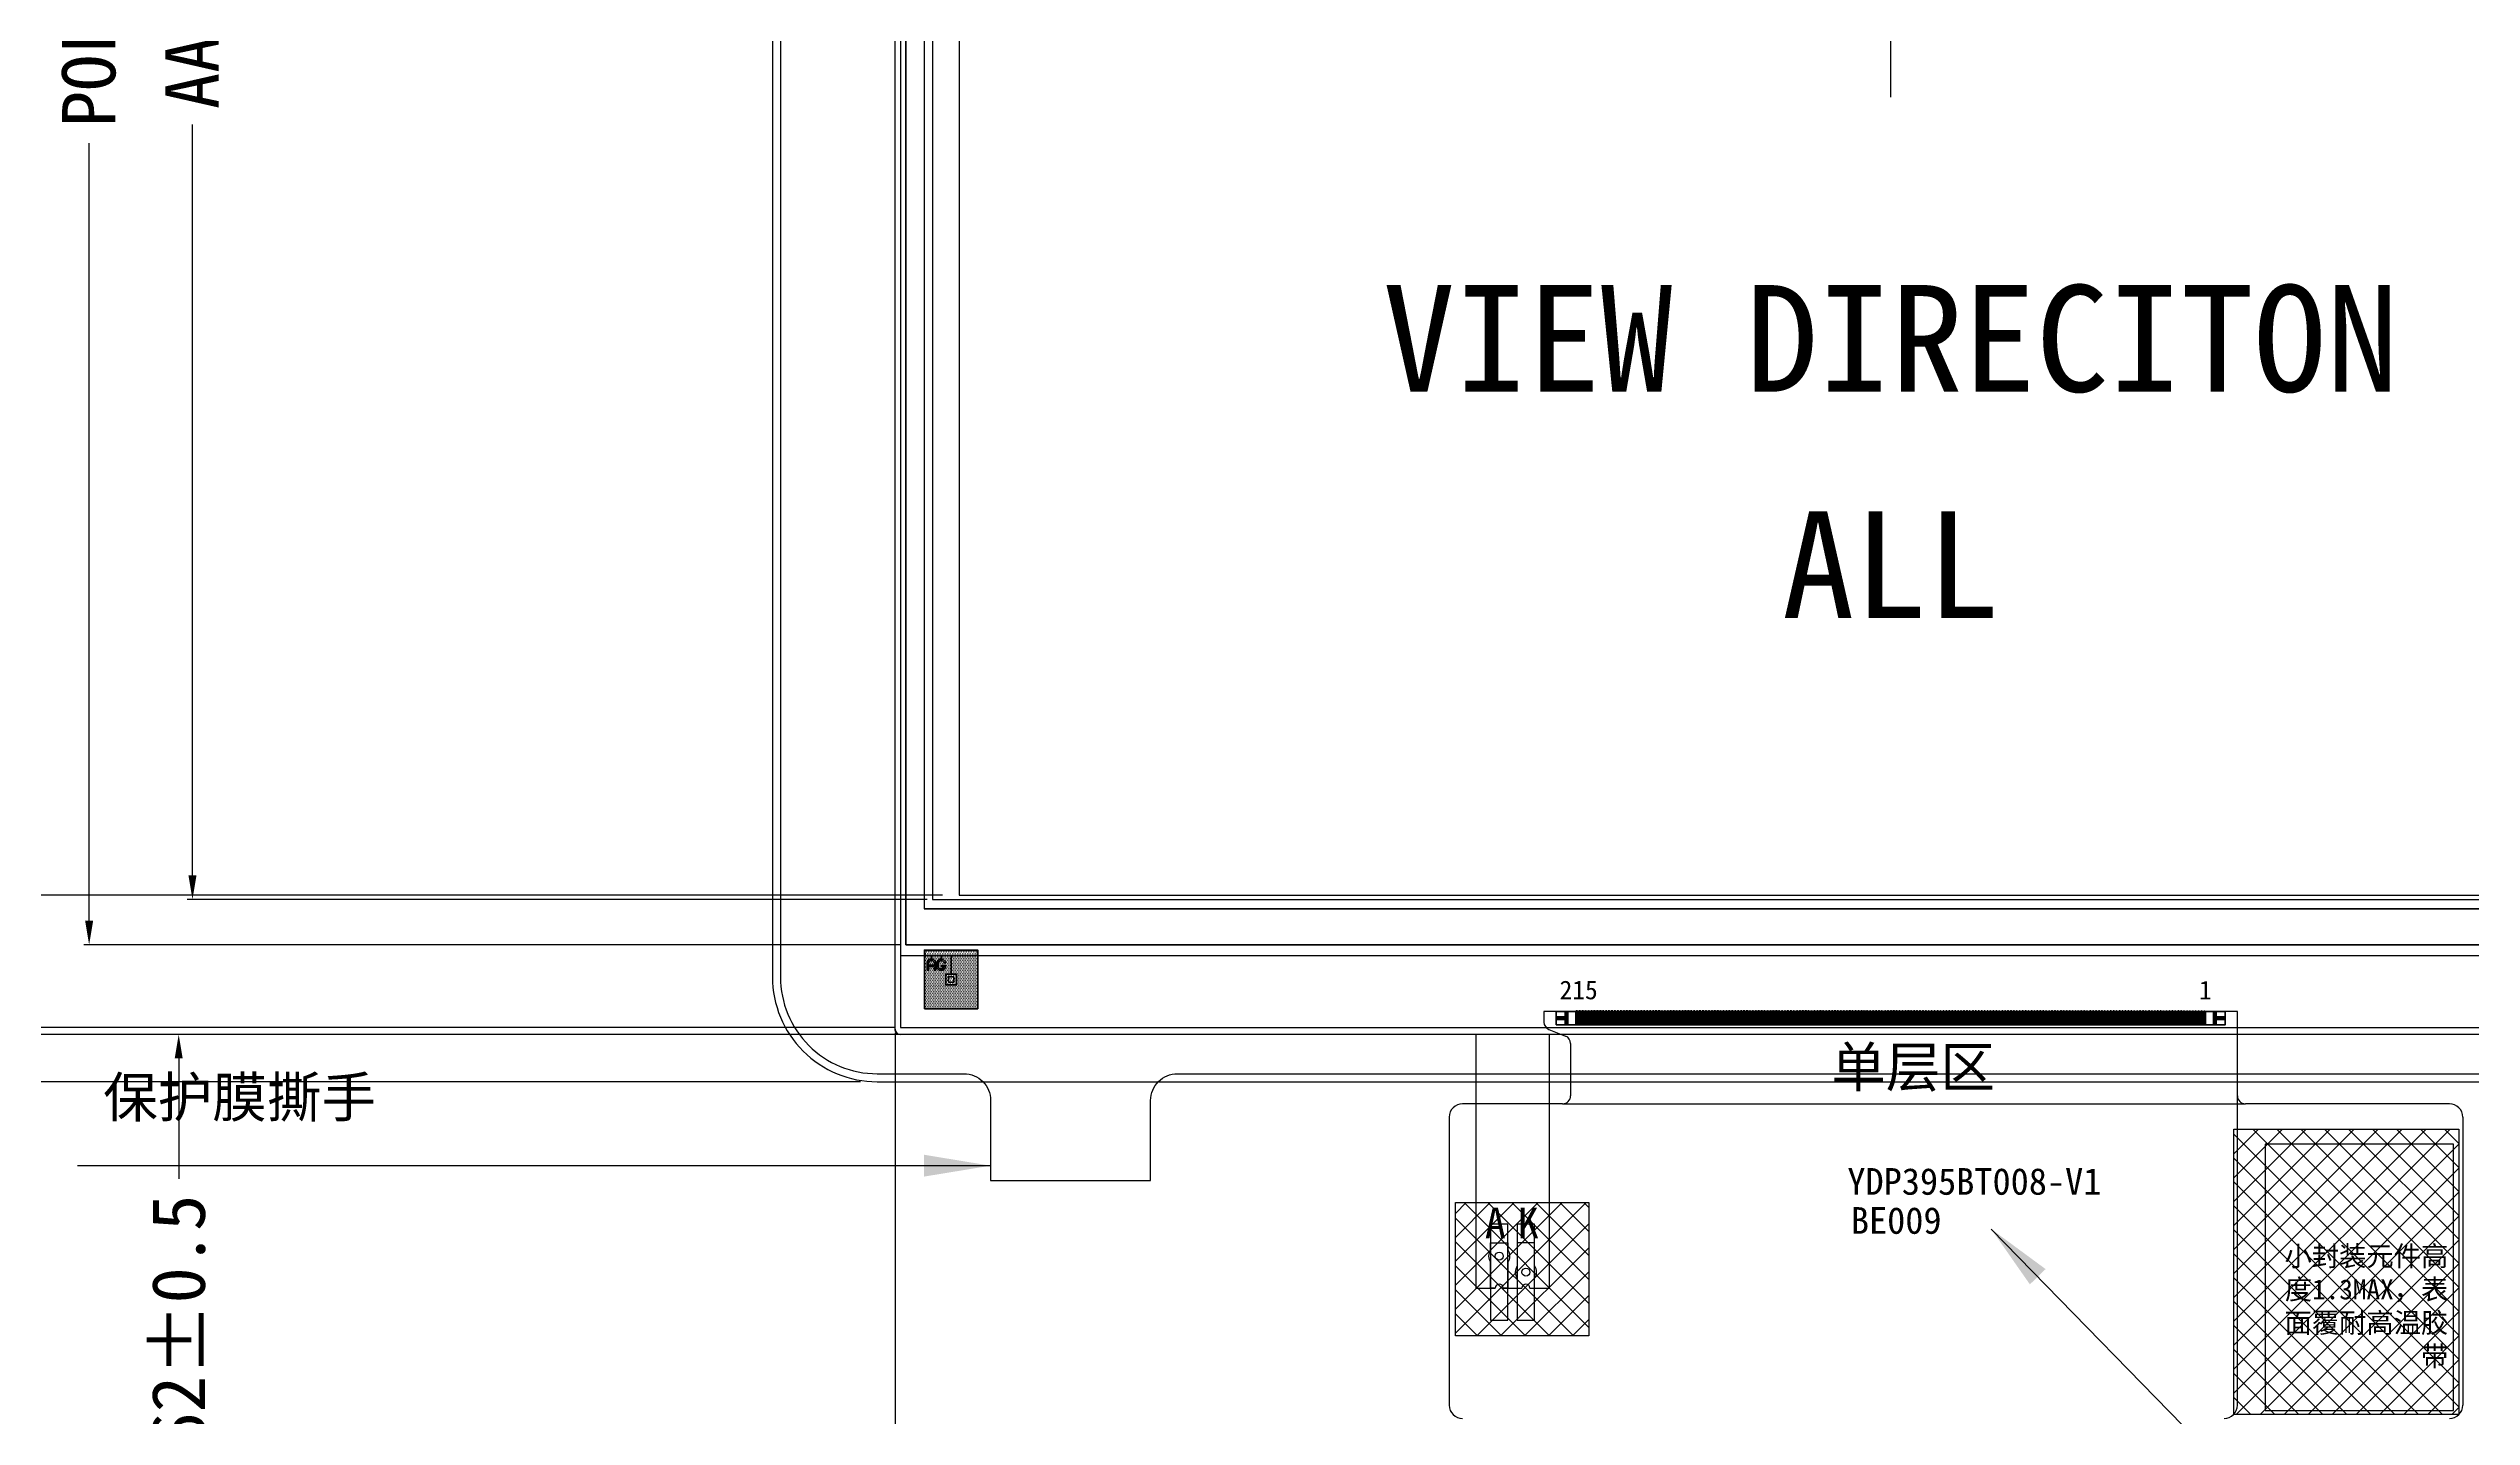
# Model space of a CAD drawing. Header units: millimetres. Extents: x 901 to 2027, y 451 to 1010.
# Drawn here: x 1510.3 to 1601.1, y 622.4 to 673.8 of the extents above; entities that cross this region are included whole.
import ezdxf
from ezdxf.enums import TextEntityAlignment as Align

# ---------------------------------------------------------------- set-up
doc = ezdxf.new("R2010")
doc.units = ezdxf.units.MM
doc.layers.get('Defpoints').update_dxf_attribs({"lineweight": 18})
for name, color, linetype in [('2ITO.drawing', 14, 'Continuous'), ('Baseline.drawing', 10, 'Continuous'), ('CF_line.drawing', 12, 'Continuous'), ('dim', 3, 'Continuous'), ('FPC', 5, 'Continuous'), ('GATE.drawing', 13, 'Continuous'), ('LENS', 3, 'Continuous'), ('TFT_line.drawing', 11, 'Continuous'), ('TP', 3, 'Continuous'), ('保护膜', 5, 'Continuous'), ('图框及文字', 7, 'Continuous')]:
    doc.layers.add(name, color=color, linetype=linetype)
doc.layers.add('LABEL.drawing', color=7, linetype='Continuous', lineweight=100)
doc.styles.add('Arial', font='arial.ttf', dxfattribs={"height": 3})
doc.styles.add('St', font='', dxfattribs={"height": 2})
doc.styles.get("Standard").update_dxf_attribs({"font": 'txt', "bigfont": 'gbcbig.shx'})
doc.styles.add('宋', font='', dxfattribs={"height": 2})
doc.styles.add('宋体', font='')
doc.styles.add('样式 2', font='times.ttf')
doc.styles.add('黑体', font='simhei.ttf')
doc.styles.get('St').set_extended_font_data('SimSun')
doc.styles.get('宋').set_extended_font_data('SimSun')
doc.styles.get('宋体').set_extended_font_data('宋体')
doc.dimstyles.new('HJ', dxfattribs={"dimtxt": 3.5, "dimasz": 2.5, "dimexe": 1.25, "dimexo": 0.625, "dimtad": 1, "dimtxsty": '黑体', "dimcen": 2.5, "dimclrd": 4, "dimclre": 4, "dimclrt": 4, "dimadec": 0, "dimazin": 0, "dimtfac": 1, "dimtmove": 0, "dimatfit": 3, "dimfxl": 1, "dimarcsym": 0})
doc.dimstyles.new('ISO-25', dxfattribs={"dimtxt": 2.5, "dimasz": 2.5, "dimexe": 1.25, "dimexo": 0.625, "dimtad": 1, "dimtxsty": 'Standard', "dimcen": 2.5, "dimadec": 0, "dimazin": 0, "dimtfac": 1, "dimtmove": 0, "dimatfit": 3, "dimfxl": 1, "dimarcsym": 0})
doc.dimstyles.new('ISO-25$0', dxfattribs={"dimtxt": 3.5, "dimasz": 0.9, "dimexe": 0.2, "dimexo": 0.2, "dimgap": 0.4, "dimtad": 0, "dimzin": 0, "dimdsep": 46, "dimtxsty": '样式 2', "dimcen": 2.5, "dimclrd": 3, "dimclre": 3, "dimclrt": 7, "dimadec": 0, "dimazin": 0, "dimtp": 1.2, "dimtm": 1.2, "dimtfac": 1, "dimtmove": 0, "dimatfit": 3, "dimfxl": 1, "dimtolj": 1, "dimarcsym": 0})
pattern_1 = [(45, (3.5029, 3.5972), (-0.4490128, 0.4490128), []), (135, (3.5029, 3.5972), (-0.4490128, -0.4490128), [])]

# ---------------------------------------------------------------- blocks, each defined once
blk = doc.blocks.new('fpc_mark')
h = blk.add_hatch(color=3)
h.dxf.hatch_style = 1
h.paths.add_polyline_path([(-0.1, 0.3), (-0.44, 0.3), (-0.44, 0.2), (-0.1, 0.2), (-0.1, 0), (0, 0), (0, 0.5), (-0.1, 0.5)])
at = {"layer": 'GATE.drawing', "color": 3, "linetype": 'Continuous', "lineweight": 100}
blk.add_lwpolyline([(-0.1, 0.3), (-0.44, 0.3), (-0.44, 0.2), (-0.1, 0.2), (-0.1, 0), (0, 0), (0, 0.5), (-0.1, 0.5)], close=True, dxfattribs=at)
blk = doc.blocks.new('fpc_pin_dummy')
h = blk.add_hatch()
h.set_pattern_fill('DOTS', color=4, scale=0.1)
h.set_pattern_definition([(0, (0, 0), (0.003125, 0.00625), [0, -0.00625])])
h.paths.add_polyline_path([(-0.00025, -0.00025), (0.06025, -0.00025), (0.06025, 0.50025), (-0.00025, 0.50025)])
at = {"layer": '2ITO.drawing', "color": 4, "linetype": 'Continuous', "lineweight": 100}
blk.add_lwpolyline([(-0.00025, -0.00025), (0.06025, -0.00025), (0.06025, 0.50025), (-0.00025, 0.50025)], close=True, dxfattribs=at)
at = {"layer": 'TFT_line.drawing', "color": 3, "linetype": 'Continuous', "lineweight": 100}
blk.add_lwpolyline([(0, 0), (0.06, 0), (0.06, 0.5), (0, 0.5)], close=True, dxfattribs=at)
blk.add_lwpolyline([(0, 0), (0.06, 0), (0.06, 0.5), (0, 0.5)], close=True, dxfattribs=at)
blk = doc.blocks.new('fpc_name')
at = {"layer": 'LABEL.drawing', "color": 7, "linetype": 'Continuous', "lineweight": 100}
for s, p in [('215', (0.03073, 0.2963)), ('214', (0.14073, 0.2963)), ('213', (0.25073, 0.2963)), ('212', (0.36073, 0.2963)), ('211', (0.47073, 0.2963)), ('210', (0.58073, 0.2963)), ('209', (0.69073, 0.2963)), ('208', (0.80073, 0.2963)), ('207', (0.91073, 0.2963)), ('206', (1.02073, 0.2963)), ('205', (1.13073, 0.2963)), ('204', (1.24073, 0.2963)), ('203', (1.35073, 0.2963)), ('202', (1.46073, 0.2963)), ('201', (1.57073, 0.2963)), ('200', (1.68073, 0.2963)), ('199', (1.79073, 0.2963)), ('198', (1.90073, 0.2963)), ('197', (2.01073, 0.2963)), ('196', (2.12073, 0.2963)), ('195', (2.23073, 0.2963)), ('194', (2.34073, 0.2963)), ('193', (2.45073, 0.2963)), ('192', (2.56073, 0.2963)), ('191', (2.67073, 0.2963)), ('190', (2.78073, 0.2963)), ('189', (2.89073, 0.2963)), ('188', (3.00073, 0.2963)), ('187', (3.11073, 0.2963)), ('186', (3.22073, 0.2963)), ('185', (3.33073, 0.2963)), ('184', (3.44073, 0.2963)), ('183', (3.55073, 0.2963)), ('182', (3.66073, 0.2963)), ('181', (3.77073, 0.2963)), ('180', (3.88073, 0.2963)), ('179', (3.99073, 0.2963)), ('178', (4.10073, 0.2963)), ('177', (4.21073, 0.2963)), ('176', (4.32073, 0.2963)), ('175', (4.43073, 0.2963)), ('174', (4.54073, 0.2963)), ('173', (4.65073, 0.2963)), ('172', (4.76073, 0.2963)), ('171', (4.87073, 0.2963)), ('170', (4.98073, 0.2963)), ('169', (5.09073, 0.2963)), ('168', (5.20073, 0.2963)), ('167', (5.31073, 0.2963)), ('166', (5.42073, 0.2963)), ('165', (5.53073, 0.2963)), ('164', (5.64073, 0.2963)), ('163', (5.75073, 0.2963)), ('162', (5.86073, 0.2963)), ('161', (5.97073, 0.2963)), ('160', (6.08073, 0.2963)), ('159', (6.19073, 0.2963)), ('158', (6.30073, 0.2963)), ('157', (6.41073, 0.2963)), ('156', (6.52073, 0.2963)), ('155', (6.63073, 0.2963)), ('154', (6.74073, 0.2963)), ('153', (6.85073, 0.2963)), ('152', (6.96073, 0.2963)), ('151', (7.07073, 0.2963)), ('150', (7.18073, 0.2963)), ('149', (7.29073, 0.2963)), ('148', (7.40073, 0.2963)), ('147', (7.51073, 0.2963)), ('146', (7.62073, 0.2963)), ('145', (7.73073, 0.2963)), ('144', (7.84073, 0.2963)), ('143', (7.95073, 0.2963)), ('142', (8.06073, 0.2963)), ('141', (8.17073, 0.2963)), ('140', (8.28073, 0.2963)), ('139', (8.39073, 0.2963)), ('138', (8.50073, 0.2963)), ('137', (8.61073, 0.2963)), ('136', (8.72073, 0.2963)), ('135', (8.83073, 0.2963)), ('134', (8.94073, 0.2963)), ('133', (9.05073, 0.2963)), ('132', (9.16073, 0.2963)), ('131', (9.27073, 0.2963)), ('130', (9.38073, 0.2963)), ('129', (9.49073, 0.2963)), ('128', (9.60073, 0.2963)), ('127', (9.71073, 0.2963)), ('126', (9.82073, 0.2963)), ('125', (9.93073, 0.2963)), ('124', (10.04073, 0.2963)), ('123', (10.15073, 0.2963)), ('122', (10.26073, 0.2963)), ('121', (10.37073, 0.2963)), ('120', (10.48073, 0.2963)), ('119', (10.59073, 0.2963)), ('118', (10.70073, 0.2963)), ('117', (10.81073, 0.2963)), ('116', (10.92073, 0.2963)), ('115', (11.03073, 0.2963)), ('114', (11.14073, 0.2963)), ('113', (11.25073, 0.2963)), ('112', (11.36073, 0.2963)), ('111', (11.47073, 0.2963)), ('110', (11.58073, 0.2963)), ('109', (11.69073, 0.2963)), ('108', (11.80073, 0.2963)), ('107', (11.91073, 0.2963)), ('106', (12.02073, 0.2963)), ('105', (12.13073, 0.2963)), ('104', (12.24073, 0.2963)), ('103', (12.35073, 0.2963)), ('102', (12.46073, 0.2963)), ('101', (12.57073, 0.2963)), ('100', (12.68073, 0.2963)), ('99', (12.79073, 0.2963)), ('98', (12.90073, 0.2963)), ('97', (13.01073, 0.2963)), ('96', (13.12073, 0.2963)), ('95', (13.23073, 0.2963)), ('94', (13.34073, 0.2963)), ('93', (13.45073, 0.2963)), ('92', (13.56073, 0.2963)), ('91', (13.67073, 0.2963)), ('90', (13.78073, 0.2963)), ('89', (13.89073, 0.2963)), ('88', (14.00073, 0.2963)), ('87', (14.11073, 0.2963)), ('86', (14.22073, 0.2963)), ('85', (14.33073, 0.2963)), ('84', (14.44073, 0.2963)), ('83', (14.55073, 0.2963)), ('82', (14.66073, 0.2963)), ('81', (14.77073, 0.2963)), ('80', (14.88073, 0.2963)), ('79', (14.99073, 0.2963)), ('78', (15.10073, 0.2963)), ('77', (15.21073, 0.2963)), ('76', (15.32073, 0.2963)), ('75', (15.43073, 0.2963)), ('74', (15.54073, 0.2963)), ('73', (15.65073, 0.2963)), ('72', (15.76073, 0.2963)), ('71', (15.87073, 0.2963)), ('70', (15.98073, 0.2963)), ('69', (16.09073, 0.2963)), ('68', (16.20073, 0.2963)), ('67', (16.31073, 0.2963)), ('66', (16.42073, 0.2963)), ('65', (16.53073, 0.2963)), ('64', (16.64073, 0.2963)), ('63', (16.75073, 0.2963)), ('62', (16.86073, 0.2963)), ('61', (16.97073, 0.2963)), ('60', (17.08073, 0.2963)), ('59', (17.19073, 0.2963)), ('58', (17.30073, 0.2963)), ('57', (17.41073, 0.2963)), ('56', (17.52073, 0.2963)), ('55', (17.63073, 0.2963)), ('54', (17.74073, 0.2963)), ('53', (17.85073, 0.2963)), ('52', (17.96073, 0.2963)), ('51', (18.07073, 0.2963)), ('50', (18.18073, 0.2963)), ('49', (18.29073, 0.2963)), ('48', (18.40073, 0.2963)), ('47', (18.51073, 0.2963)), ('46', (18.62073, 0.2963)), ('45', (18.73073, 0.2963)), ('44', (18.84073, 0.2963)), ('43', (18.95073, 0.2963)), ('42', (19.06073, 0.2963)), ('41', (19.17073, 0.2963)), ('40', (19.28073, 0.2963)), ('39', (19.39073, 0.2963)), ('38', (19.50073, 0.2963)), ('37', (19.61073, 0.2963)), ('36', (19.72073, 0.2963)), ('35', (19.83073, 0.2963)), ('34', (19.94073, 0.2963)), ('33', (20.05073, 0.2963)), ('32', (20.16073, 0.2963)), ('31', (20.27073, 0.2963)), ('30', (20.38073, 0.2963)), ('29', (20.49073, 0.2963)), ('28', (20.60073, 0.2963)), ('27', (20.71073, 0.2963)), ('26', (20.82073, 0.2963)), ('25', (20.93073, 0.2963)), ('24', (21.04073, 0.2963)), ('23', (21.15073, 0.2963)), ('22', (21.26073, 0.2963)), ('21', (21.37073, 0.2963)), ('20', (21.48073, 0.2963)), ('19', (21.59073, 0.2963)), ('18', (21.70073, 0.2963)), ('17', (21.81073, 0.2963)), ('16', (21.92073, 0.2963)), ('15', (22.03073, 0.2963)), ('14', (22.14073, 0.2963)), ('13', (22.25073, 0.2963)), ('12', (22.36073, 0.2963)), ('11', (22.47073, 0.2963)), ('10', (22.58073, 0.2963)), ('9', (22.69073, 0.2963)), ('8', (22.80073, 0.2963)), ('7', (22.91073, 0.2963)), ('6', (23.02073, 0.2963)), ('5', (23.13073, 0.2963)), ('4', (23.24073, 0.2963)), ('3', (23.35073, 0.2963)), ('2', (23.46073, 0.2963)), ('1', (23.57073, 0.2963))]:
    blk.add_text(s, height=0.025, dxfattribs=at).set_placement(p, align=Align.MIDDLE_CENTER)
for s, p in [('DUMMY', (0.03143, 0.17918)), ('GNDA', (0.14143, 0.19846)), ('GNDA', (0.25143, 0.19846)), ('GNDA', (0.36143, 0.19846)), ('FOG_TEST2', (0.47143, 0.13703)), ('FOG_TEST1', (0.58143, 0.13703)), ('NULL', (0.69143, 0.20132)), ('GND_E', (0.80143, 0.18632)), ('GND_E', (0.91143, 0.18632)), ('GND_E', (1.02143, 0.18632)), ('VGLI', (1.13143, 0.21132)), ('TVL_R', (1.24143, 0.19418)), ('TVH_R', (1.35143, 0.1906)), ('VGH', (1.46143, 0.21346)), ('VGHO1', (1.57143, 0.18346)), ('VSSA_REF', (1.68143, 0.14989)), ('AGNDS', (1.79143, 0.18418)), ('VSSA_R', (1.90143, 0.17632)), ('AVDDT_R', (2.01143, 0.16346)), ('IOVCC_AR', (2.12143, 0.15346)), ('DGND', (2.23143, 0.19632)), ('VDD', (2.34143, 0.21418)), ('VDD', (2.45143, 0.21418)), ('AVDDS', (2.56143, 0.18703)), ('AVEES', (2.67143, 0.18989)), ('AVEEP', (2.78143, 0.18918)), ('AVEEP', (2.89143, 0.18918)), ('AGNDP', (3.00143, 0.18346)), ('AGNDP', (3.11143, 0.18346)), ('VGL', (3.22143, 0.21703)), ('COGTEST[4]', (3.33143, 0.12632)), ('COGTEST[3]', (3.44143, 0.12632)), ('AVDDP', (3.55143, 0.18632)), ('AVDDP', (3.66143, 0.18632)), ('VCOM_PASS_R', (3.77143, 0.10203)), ('IOVCCS', (3.88143, 0.17846)), ('GVDDN', (3.99143, 0.18346)), ('GVDDP', (4.10143, 0.18418)), ('VPP', (4.21143, 0.21418)), ('AVDDS', (4.32143, 0.18703)), ('AVEES', (4.43143, 0.18989)), ('AGNDS', (4.54143, 0.18418)), ('AVDDR', (4.65143, 0.18632)), ('AVEER', (4.76143, 0.18918)), ('VCOM', (4.87143, 0.19632)), ('VCOM', (4.98143, 0.19632)), ('IOVCCR', (5.09143, 0.17775)), ('AGNDR', (5.20143, 0.18346)), ('VDD', (5.31143, 0.21418)), ('VDD', (5.42143, 0.21418)), ('IOVCC', (5.53143, 0.19275)), ('IOVCC', (5.64143, 0.19275)), ('DGND', (5.75143, 0.19632)), ('DPHYVCC', (5.86143, 0.1556)), ('DPHYGND', (5.97143, 0.15275)), ('DATA3N', (6.08143, 0.17489)), ('DATA3N', (6.19143, 0.17489)), ('DATA3P', (6.30143, 0.1756)), ('DATA3P', (6.41143, 0.1756)), ('DPHYGND', (6.52143, 0.15275)), ('DATA0N', (6.63143, 0.17489)), ('DATA0N', (6.74143, 0.17489)), ('DATA0P', (6.85143, 0.1756)), ('DATA0P', (6.96143, 0.1756)), ('DPHYGND', (7.07143, 0.15275)), ('CLKN', (7.18143, 0.19918)), ('CLKN', (7.29143, 0.19918)), ('CLKP', (7.40143, 0.19989)), ('CLKP', (7.51143, 0.19989)), ('DPHYGND', (7.62143, 0.15275)), ('DATA1N', (7.73143, 0.17489)), ('DATA1N', (7.84143, 0.17489)), ('DATA1P', (7.95143, 0.1756)), ('DATA1P', (8.06143, 0.1756)), ('DPHYGND', (8.17143, 0.15275)), ('DATA2N', (8.28143, 0.17489)), ('DATA2N', (8.39143, 0.17489)), ('DATA2P', (8.50143, 0.1756)), ('DATA2P', (8.61143, 0.1756)), ('DPHYGND', (8.72143, 0.15275)), ('VDDM', (8.83143, 0.19703)), ('DPHYVCC', (8.94143, 0.1556)), ('DGND', (9.05143, 0.19632)), ('AGNDS', (9.16143, 0.18418)), ('VSYNCX', (9.27143, 0.17203)), ('HSYNCX', (9.38143, 0.16918)), ('PCLK', (9.49143, 0.19989)), ('ENABLE', (9.60143, 0.17418)), ('D[23]', (9.71143, 0.19346)), ('D[22]', (9.82143, 0.19346)), ('D[21]', (9.93143, 0.19346)), ('D[20]', (10.04143, 0.19346)), ('D[19]', (10.15143, 0.19346)), ('D[18]', (10.26143, 0.19346)), ('D[17]', (10.37143, 0.19346)), ('D[16]', (10.48143, 0.19346)), ('D[15]', (10.59143, 0.19346)), ('D[14]', (10.70143, 0.19346)), ('D[13]', (10.81143, 0.19346)), ('D[12]', (10.92143, 0.19346)), ('D[11]', (11.03143, 0.19346)), ('D[10]', (11.14143, 0.19346)), ('D[9]', (11.25143, 0.20775)), ('D[8]', (11.36143, 0.20775)), ('D[7]', (11.47143, 0.20775)), ('D[6]', (11.58143, 0.20775)), ('D[5]', (11.69143, 0.20775)), ('D[4]', (11.80143, 0.20775)), ('D[3]', (11.91143, 0.20775)), ('D[2]', (12.02143, 0.20775)), ('D[1]', (12.13143, 0.20775)), ('D[0]', (12.24143, 0.20775)), ('SCL', (12.35143, 0.2156)), ('DCX', (12.46143, 0.21275)), ('CSX', (12.57143, 0.21346)), ('SDA', (12.68143, 0.21489)), ('SDO', (12.79143, 0.21203)), ('IOVCC', (12.90143, 0.19275)), ('DGND', (13.01143, 0.19632)), ('AGNDG', (13.12143, 0.18346)), ('VCOM', (13.23143, 0.19632)), ('VCOM', (13.34143, 0.19632)), ('AVEES', (13.45143, 0.18989)), ('AVDDS', (13.56143, 0.18703)), ('SWIRE', (13.67143, 0.19132)), ('RESX', (13.78143, 0.19989)), ('LANSEL[1]', (13.89143, 0.14203)), ('LANSEL[0]', (14.00143, 0.14203)), ('FRM', (14.11143, 0.21203)), ('DSWAP[1]', (14.22143, 0.14846)), ('DSWAP[0]', (14.33143, 0.14846)), ('IM[2]', (14.44143, 0.19989)), ('IM[1]', (14.55143, 0.19989)), ('IM[0]', (14.66143, 0.19989)), ('PNSWAP', (14.77143, 0.16703)), ('LEDPWM', (14.88143, 0.16703)), ('TE', (14.99143, 0.23203)), ('TP_TEST_EN', (15.10143, 0.12775)), ('TP_FLASH_SCK', (15.21143, 0.0956)), ('TP_FLASH_MOSI', (15.32143, 0.08703)), ('TP_FLASH_MISO', (15.43129, 0.08703)), ('TP_FLASH_CS', (15.54143, 0.1106)), ('TP_SPI_SCLK', (15.65143, 0.11632)), ('TP_SPI_MOSI', (15.76143, 0.11989)), ('TP_SPI_MISO', (15.87143, 0.11989)), ('TP_SPI_CS', (15.98143, 0.14346)), ('TP_I2C1_SCL', (16.09143, 0.11703)), ('TP_I2C1_SDA', (16.20143, 0.11632)), ('TP_INT', (16.31143, 0.18632)), ('DGND', (16.42143, 0.19632)), ('IOVCC', (16.53143, 0.19275)), ('IOVCC', (16.64143, 0.19275)), ('RST_OR_ENB', (16.75143, 0.11846)), ('TP_OPT_1', (16.86143, 0.15132)), ('FLASH_HOLD', (16.97143, 0.11918)), ('FLASH_WP', (17.08143, 0.1456)), ('TP_UART_TX', (17.19143, 0.12703)), ('VCSW2', (17.30143, 0.18346)), ('VCSW1', (17.41143, 0.18346)), ('PWR_MODE', (17.52143, 0.13703)), ('TP_RESX', (17.63143, 0.16203)), ('IM_SPI', (17.74143, 0.18775)), ('VCI', (17.85143, 0.22346)), ('AGNDS', (17.96143, 0.18418)), ('IOVCCS', (18.07143, 0.17846)), ('IOVCC_OSC', (18.18143, 0.13632)), ('VSSD_OSC', (18.29143, 0.14418)), ('VCOM', (18.40143, 0.19632)), ('VCOM', (18.51143, 0.19632)), ('VSSA_VL', (18.62143, 0.16632)), ('VSSA_M', (18.73143, 0.17418)), ('AVDDT_M', (18.84143, 0.16132)), ('AVDDT_M', (18.95143, 0.16132)), ('TVL_M', (19.06143, 0.19203)), ('TVH_M', (19.17143, 0.18846)), ('AGNDR', (19.28143, 0.18346)), ('IOVCC_AM', (19.39143, 0.15132)), ('IOVCC_AM', (19.50143, 0.15132)), ('VGH', (19.61143, 0.21346)), ('VGH', (19.72143, 0.21346)), ('AVEEP', (19.83143, 0.18918)), ('AVEEP', (19.94143, 0.18918)), ('VCOM_PASS_L', (20.05143, 0.10489)), ('AVDDP', (20.16143, 0.18632)), ('AVDDP', (20.27143, 0.18632)), ('AGNDP', (20.38143, 0.18346)), ('VCOM_OPT', (20.49143, 0.14275)), ('VAG', (20.60143, 0.21632)), ('COGTEST[2]', (20.71143, 0.12632)), ('COGTEST[1]', (20.82143, 0.12632)), ('VDD', (20.93143, 0.21418)), ('DGND', (21.04143, 0.19632)), ('AVDDS', (21.15143, 0.18703)), ('AVEES', (21.26143, 0.18989)), ('AVDDT_L', (21.37143, 0.16632)), ('IOVCC_AL', (21.48143, 0.15632)), ('AGNDS', (21.59143, 0.18418)), ('VSSA_L', (21.70143, 0.17918)), ('VSSA_REF', (21.81143, 0.14989)), ('VGH', (21.92143, 0.21346)), ('VGHO1', (22.03143, 0.18346)), ('TVH_L', (22.14143, 0.19346)), ('TVL_L', (22.25143, 0.19703)), ('VGL', (22.36143, 0.21703)), ('VGL_SW', (22.47143, 0.17418)), ('GND_E', (22.58143, 0.18632)), ('GND_E', (22.69143, 0.18632)), ('GND_E', (22.80143, 0.18632)), ('NULL', (22.91143, 0.20132)), ('FOG_TEST2', (23.02143, 0.13703)), ('FOG_TEST1', (23.13143, 0.13703)), ('GNDA', (23.24143, 0.19846)), ('GNDA', (23.35143, 0.19846)), ('GNDA', (23.46143, 0.19846)), ('DUMMY', (23.57143, 0.17918))]:
    blk.add_text(s, height=0.03, rotation=90, dxfattribs=at).set_placement(p, align=Align.MIDDLE_CENTER)
blk = doc.blocks.new('fpc_pin')
at = {"layer": 'GATE.drawing', "color": 3, "linetype": 'Continuous', "lineweight": 100}
blk.add_lwpolyline([(0, 0), (0.06, 0), (0.06, 0.5), (0, 0.5)], close=True, dxfattribs=at)
blk = doc.blocks.new('zw$FF91')
h = blk.add_hatch(color=2)
h.dxf.hatch_style = 1
h.paths.add_polyline_path([(-36.228, -39.188), (-34.228, -39.188), (-34.228, -36.988), (-35.228, -36.988), (-35.228, -36.998), (-34.238, -36.998), (-34.238, -37.188), (-35.228, -37.188), (-35.228, -37.888), (-35.028, -37.888), (-35.028, -38.288), (-35.428, -38.288), (-35.428, -37.888), (-35.228, -37.888), (-35.228, -37.188), (-35.60264, -37.188), (-35.60264, -37.33245), (-35.5395, -37.33245), (-35.44355, -37.42841), (-35.44355, -37.47134), (-35.49355, -37.47134), (-35.49355, -37.44911), (-35.56022, -37.38245), (-35.64911, -37.38245), (-35.71578, -37.44911), (-35.71578, -37.62689), (-35.64911, -37.69355), (-35.56022, -37.69355), (-35.49355, -37.62689), (-35.49355, -37.61022), (-35.58244, -37.61022), (-35.58244, -37.56022), (-35.44355, -37.56022), (-35.44355, -37.64758), (-35.53951, -37.74355), (-35.66982, -37.74355), (-35.76578, -37.64759), (-35.76578, -37.43245), (-35.66578, -37.33245), (-35.60264, -37.33245), (-35.60264, -37.188), (-35.96689, -37.188), (-35.96689, -37.33245), (-35.90173, -37.33245), (-35.80578, -37.4284), (-35.80578, -37.738), (-35.85578, -37.738), (-35.85578, -37.60466), (-36.078, -37.60466), (-36.078, -37.738), (-36.128, -37.738), (-36.128, -37.42841), (-36.03204, -37.33245), (-35.96689, -37.33245), (-35.96689, -37.188), (-36.218, -37.188), (-36.218, -36.998), (-35.228, -36.998), (-35.228, -36.988), (-36.228, -36.988)])
h.paths.add_polyline_path([(-35.92244, -37.38245), (-36.01133, -37.38245), (-36.078, -37.44911), (-36.078, -37.55466), (-35.85578, -37.55466), (-35.85578, -37.44911)])
h = blk.add_hatch()
h.set_pattern_fill('DOTS', color=2)
h.set_pattern_definition([(0, (-36.228, -39.188), (0.03125, 0.0625), [0, -0.0625])])
h.paths.add_polyline_path([(-36.228, -39.188), (-36.228, -36.988), (-34.228, -36.988), (-34.228, -39.188)])
at = {"layer": '2ITO.drawing', "color": 2, "linetype": 'Continuous', "lineweight": 100}
blk.add_lwpolyline([(-36.228, -39.188), (-34.228, -39.188), (-34.228, -36.988), (-36.228, -36.988)], close=True, dxfattribs=at)
at = {"layer": 'Baseline.drawing', "color": 4}
blk.add_line((0, -5), (0, 5), dxfattribs=at)
for points in [[(-37.128, -37.188), (37.128, -37.188), (37.128, 36.288), (-37.128, 36.288)], [(-37.128, -39.888), (37.128, -39.888), (37.128, 36.288), (-37.128, 36.288)], [(-35.928, -35.088), (35.928, -35.088), (35.928, 35.088), (-35.928, 35.088)]]:
    blk.add_lwpolyline(points, close=True, dxfattribs=at)
at = {"layer": 'CF_line.drawing', "color": 6}
blk.add_lwpolyline([(-36.928, -36.788), (36.928, -36.788), (36.928, 36.088), (-36.928, 36.088)], close=True, dxfattribs=at)
at = {"layer": 'GATE.drawing', "color": 2, "linetype": 'Continuous', "lineweight": 100}
blk.add_lwpolyline([(-36.228, -39.188), (-34.228, -39.188), (-34.228, -36.988), (-35.228, -36.988), (-35.228, -36.998), (-34.238, -36.998), (-34.238, -37.188), (-35.228, -37.188), (-35.228, -37.888), (-35.028, -37.888), (-35.028, -38.288), (-35.428, -38.288), (-35.428, -37.888), (-35.228, -37.888), (-35.228, -37.188), (-35.60264, -37.188), (-35.60264, -37.33245), (-35.5395, -37.33245), (-35.44355, -37.42841), (-35.44355, -37.47134), (-35.49355, -37.47134), (-35.49355, -37.44911), (-35.56022, -37.38245), (-35.64911, -37.38245), (-35.71578, -37.44911), (-35.71578, -37.62689), (-35.64911, -37.69355), (-35.56022, -37.69355), (-35.49355, -37.62689), (-35.49355, -37.61022), (-35.58244, -37.61022), (-35.58244, -37.56022), (-35.44355, -37.56022), (-35.44355, -37.64758), (-35.53951, -37.74355), (-35.66982, -37.74355), (-35.76578, -37.64759), (-35.76578, -37.43245), (-35.66578, -37.33245), (-35.60264, -37.33245), (-35.60264, -37.188), (-35.96689, -37.188), (-35.96689, -37.33245), (-35.90173, -37.33245), (-35.80578, -37.4284), (-35.80578, -37.738), (-35.85578, -37.738), (-35.85578, -37.60466), (-36.078, -37.60466), (-36.078, -37.738), (-36.128, -37.738), (-36.128, -37.42841), (-36.03204, -37.33245), (-35.96689, -37.33245), (-35.96689, -37.188), (-36.218, -37.188), (-36.218, -36.998), (-35.228, -36.998), (-35.228, -36.988), (-36.228, -36.988)], close=True, dxfattribs=at)
at = {"layer": 'GATE.drawing', "color": 3, "linetype": 'Continuous', "lineweight": 100}
for points in [[(-35.92244, -37.38245), (-36.01133, -37.38245), (-36.078, -37.44911), (-36.078, -37.55466), (-35.85578, -37.55466), (-35.85578, -37.44911)], [(-35.328, -38.188), (-35.128, -38.188), (-35.128, -37.988), (-35.328, -37.988)]]:
    blk.add_lwpolyline(points, close=True, dxfattribs=at)
at = {"layer": 'TFT_line.drawing', "color": 3, "linetype": 'Continuous', "lineweight": 100}
blk.add_lwpolyline([(-12.54, -39.788), (12.54, -39.788), (12.54, -39.288), (-12.54, -39.288)], close=True, dxfattribs=at)
at = {"color": 1, "linetype": 'Continuous', "lineweight": 100}
for name, p in [('fpc_mark', (-12.1, -39.78885)), ('fpc_name', (-11.80093, -39.56068)), ('fpc_pin_dummy', (-11.14, -39.788)), ('fpc_pin_dummy', (11.08, -39.788))]:
    blk.add_blockref(name, p, dxfattribs=at)
at = {"color": 1, "linetype": 'Continuous', "lineweight": 100, "row_count": 1, "row_spacing": 0.4, "column_spacing": 0.11}
for p, column_count in [((-11.8, -39.788), 6), ((-11.03, -39.788), 201), ((11.19, -39.788), 6)]:
    blk.add_blockref('fpc_pin', p, dxfattribs=dict(at, column_count=column_count))
at = {"color": 1, "linetype": 'Continuous', "lineweight": 100, "xscale": -1}
blk.add_blockref('fpc_mark', (12.1, -39.78885), dxfattribs=at)
at = {"layer": 'Baseline.drawing', "color": 4, "attachment_point": 5, "style": '宋体'}
for s, insert, char_height, width in [('{\\fSimSun|b0|i0|c134|p2;VIEW DIRECITON}', (0, -14.07642), 4, 46.8083265), ('{\\fSimSun|b0|i0|c134|p2;ALL}', (0, -22.53181), 4, 5), ('{\\fSimSun|b0|i0|c134|p2;215}', (-11.69953, -38.48791), 0.7, 5), ('{\\fSimSun|b0|i0|c134|p2;1}', (11.79499, -38.48791), 0.7, 5)]:
    blk.add_mtext(s, dxfattribs=dict(at, insert=insert, char_height=char_height, width=width))
blk = doc.blocks.new('*D11')
at = {"layer": 'Defpoints', "color": 0}
for p in [(1543.4, 712.009), (1515.658, 641.833), (1543.4, 641.833)]:
    blk.add_point(p, dxfattribs=at)
at = {"layer": 'dim', "color": 3, "lineweight": -2}
for p, q in [((1543.2, 712.009), (1515.458, 712.009)), ((1515.658, 711.109), (1515.658, 682.947)), ((1515.658, 642.733), (1515.658, 670.896)), ((1543.2, 641.833), (1515.458, 641.833))]:
    blk.add_line(p, q, dxfattribs=at)
at = {"layer": 'dim', "color": 3}
for points in [[(1515.508, 711.109), (1515.808, 711.109), (1515.658, 712.009)], [(1515.508, 642.733), (1515.808, 642.733), (1515.658, 641.833)]]:
    blk.add_solid(points, dxfattribs=at)
at = {"layer": 'dim', "color": 7, "insert": (1515.658, 676.921), "char_height": 2, "attachment_point": 5, "rotation": 90, "style": '宋'}
blk.add_mtext('\\A1;AA 70.18', dxfattribs=at)
blk = doc.blocks.new('*D12')
at = {"layer": 'Defpoints', "color": 0}
for p in [(1511.784, 713.009), (1542.4, 713.009), (1542.4, 640.133)]:
    blk.add_point(p, dxfattribs=at)
at = {"layer": 'dim', "color": 3, "lineweight": -2}
for p, q in [((1542.2, 713.009), (1511.584, 713.009)), ((1511.784, 712.109), (1511.784, 683.64)), ((1511.784, 641.033), (1511.784, 670.203)), ((1542.2, 640.133), (1511.584, 640.133))]:
    blk.add_line(p, q, dxfattribs=at)
at = {"layer": 'dim', "color": 3}
for points in [[(1511.634, 712.109), (1511.934, 712.109), (1511.784, 713.009)], [(1511.634, 641.033), (1511.934, 641.033), (1511.784, 640.133)]]:
    blk.add_solid(points, dxfattribs=at)
at = {"layer": 'dim', "color": 7, "insert": (1511.784, 676.921), "char_height": 2, "attachment_point": 5, "rotation": 90, "style": '宋'}
blk.add_mtext('\\A1;POL 72.88', dxfattribs=at)
blk = doc.blocks.new('*D13')
at = {"layer": 'Defpoints', "color": 0}
for p in [(1507.387, 713.209), (1542.2, 713.209), (1542.2, 637.033)]:
    blk.add_point(p, dxfattribs=at)
at = {"layer": 'dim', "color": 3, "lineweight": -2}
for p, q in [((1542, 713.209), (1507.187, 713.209)), ((1507.387, 712.309), (1507.387, 681.829)), ((1507.387, 637.933), (1507.387, 668.414)), ((1542, 637.033), (1507.187, 637.033))]:
    blk.add_line(p, q, dxfattribs=at)
at = {"layer": 'dim', "color": 3}
for points in [[(1507.237, 712.309), (1507.537, 712.309), (1507.387, 713.209)], [(1507.237, 637.933), (1507.537, 637.933), (1507.387, 637.033)]]:
    blk.add_solid(points, dxfattribs=at)
at = {"layer": 'dim', "color": 7, "insert": (1507.387, 675.121), "char_height": 2, "attachment_point": 5, "rotation": 90, "style": '宋'}
blk.add_mtext('\\A1;LCD 76.18', dxfattribs=at)
blk = doc.blocks.new('*D14')
at = {"layer": 'Defpoints', "color": 0}
for p in [(1542.198, 713.309), (1503.448, 636.769), (1542.4, 636.769)]:
    blk.add_point(p, dxfattribs=at)
at = {"layer": 'dim', "color": 3, "lineweight": -2}
for p, q in [((1541.998, 713.309), (1503.248, 713.309)), ((1503.448, 712.409), (1503.448, 685.316)), ((1503.448, 637.669), (1503.448, 664.762)), ((1542.2, 636.769), (1503.248, 636.769))]:
    blk.add_line(p, q, dxfattribs=at)
at = {"layer": 'dim', "color": 3}
for points in [[(1503.298, 712.409), (1503.598, 712.409), (1503.448, 713.309)], [(1503.298, 637.669), (1503.598, 637.669), (1503.448, 636.769)]]:
    blk.add_solid(points, dxfattribs=at)
at = {"layer": 'dim', "color": 7, "insert": (1503.448, 675.039), "char_height": 2, "attachment_point": 5, "rotation": 90, "style": '宋'}
blk.add_mtext('\\A1;LCM 76.54%%P0.2', dxfattribs=at)
blk = doc.blocks.new('*D17')
at = {"layer": 'Defpoints', "color": 0}
for p in [(1515.141, 636.769), (1542.198, 636.769), (1571.878, 611.149)]:
    blk.add_point(p, dxfattribs=at)
at = {"layer": 'dim', "color": 3, "lineweight": -2}
for p, q in [((1541.998, 636.769), (1514.941, 636.769)), ((1515.141, 635.869), (1515.141, 631.348)), ((1515.141, 612.049), (1515.141, 616.57)), ((1571.678, 611.149), (1514.941, 611.149))]:
    blk.add_line(p, q, dxfattribs=at)
at = {"layer": 'dim', "color": 3}
for points in [[(1514.991, 635.869), (1515.291, 635.869), (1515.141, 636.769)], [(1514.991, 612.049), (1515.291, 612.049), (1515.141, 611.149)]]:
    blk.add_solid(points, dxfattribs=at)
at = {"layer": 'dim', "color": 7, "insert": (1515.141, 623.959), "char_height": 2, "attachment_point": 5, "rotation": 90, "style": '宋'}
blk.add_mtext('\\A1;25.62%%P0.5', dxfattribs=at)
blk = doc.blocks.new('*D19')
at = {"layer": 'Defpoints', "color": 0}
for p in [(1541.998, 637.033), (1571.578, 611.449), (1571.578, 603.397)]:
    blk.add_point(p, dxfattribs=at)
at = {"layer": 'dim', "color": 3, "lineweight": -2}
for p, q in [((1541.998, 636.833), (1541.998, 603.197)), ((1571.578, 611.249), (1571.578, 603.197)), ((1542.898, 603.397), (1549.399, 603.397)), ((1570.678, 603.397), (1564.177, 603.397))]:
    blk.add_line(p, q, dxfattribs=at)
at = {"layer": 'dim', "color": 3}
for points in [[(1542.898, 603.547), (1542.898, 603.247), (1541.998, 603.397)], [(1570.678, 603.547), (1570.678, 603.247), (1571.578, 603.397)]]:
    blk.add_solid(points, dxfattribs=at)
at = {"layer": 'dim', "color": 7, "insert": (1556.788, 603.397), "char_height": 2, "attachment_point": 5, "style": '宋'}
blk.add_mtext('\\A1;29.58%%P0.5', dxfattribs=at)
blk = doc.blocks.new('A$C041754CC')
at = {"color": 0}
for p, q in [((0, 9.864), (0, 86.004)), ((74.46, 9.664), (0.2, 9.664))]:
    blk.add_line(p, q, dxfattribs=at)
at = {"color": 5}
for p, q in [((1.098, 85.154), (1.098, 14.374)), ((1.098, 14.374), (73.558, 14.374))]:
    blk.add_line(p, q, dxfattribs=at)
at = {"color": 1}
for p, q in [((21.78, 9.664), (21.78, 0.15)), ((24.53, 9.664), (24.53, 0.15)), ((21.78, 0.15), (22.505, 0.15)), ((22.805, 0.15), (23.505, 0.15)), ((22.855, 0.15), (23.455, 0.15)), ((23.805, 0.15), (24.53, 0.15))]:
    blk.add_line(p, q, dxfattribs=at)
for points in [[(22.33, 1.583), (22.33, 1.85), (22.98, 1.85), (22.98, 1.583)], [(23.98, 0.983), (23.98, 1.85), (23.33, 1.85), (23.33, 0.983)], [(22.505, 0.15), (22.33, 0.15), (22.33, 1.117)], [(22.98, 1.117), (22.98, 0.15), (22.805, 0.15)], [(23.33, 0.517), (23.33, 0.15), (23.505, 0.15)], [(23.805, 0.15), (23.98, 0.15), (23.98, 0.517)]]:
    blk.add_lwpolyline(points, dxfattribs=at)
for centre in [(22.655, 1.35), (23.655, 0.75)]:
    blk.add_circle(centre, 0.15, dxfattribs=at)
at = {"color": 0}
blk.add_arc((0.2, 9.864), 0.2, 180, 270, dxfattribs=at)
at = {"color": 1}
for centre, radius, start, end in [((22.655, 1.35), 0.4, 144.34091, 215.65909), ((22.655, 1.35), 0.4, 324.34091, 35.65909), ((23.655, 0.75), 0.4, 144.34091, 215.65909), ((23.655, 0.75), 0.4, 324.34091, 35.65909), ((22.655, 0.15), 0.15, 0, 180), ((23.655, 0.15), 0.15, 0, 180)]:
    blk.add_arc(centre, radius, start, end, dxfattribs=at)
at = {"layer": 'TP', "color": 5, "linetype": 'ByBlock', "ltscale": 10}
blk.add_lwpolyline([(1.102, 85.154), (73.558, 85.154), (73.558, 14.378), (1.102, 14.378)], close=True, dxfattribs=at)
at = {"color": 1, "char_height": 1.155, "width": 0.19897, "attachment_point": 1}
for s, insert in [('{\\fSimSun|b0|i0|c134|p2;A}', (22.114, 3.172)), ('{\\fSimSun|b0|i0|c134|p2;K}', (23.35, 3.172))]:
    blk.add_mtext(s, dxfattribs=dict(at, insert=insert))
blk = doc.blocks.new('*D39')
at = {"color": 4, "lineweight": -2}
for p, q in [((1540.703, 718.846), (1483.099, 718.846)), ((1484.349, 716.346), (1484.349, 637.496)), ((1540.703, 634.996), (1483.099, 634.996))]:
    blk.add_line(p, q, dxfattribs=at)
at = {"color": 4}
for points in [[(1483.932, 716.346), (1484.766, 716.346), (1484.349, 718.846)], [(1483.932, 637.496), (1484.766, 637.496), (1484.349, 634.996)]]:
    blk.add_solid(points, dxfattribs=at)
at = {"layer": 'Defpoints', "color": 0}
for p in [(1541.328, 718.846), (1484.349, 634.996), (1541.328, 634.996)]:
    blk.add_point(p, dxfattribs=at)
at = {"color": 4, "insert": (1481.679, 675.771), "char_height": 3.5, "attachment_point": 5, "rotation": 90, "style": '黑体'}
blk.add_mtext('LENS OD 83,85%%P0.05', dxfattribs=at)
blk = doc.blocks.new('*D40')
at = {"color": 4, "lineweight": -2}
for p, q in [((1543.778, 711.846), (1490.112, 711.846)), ((1491.362, 709.346), (1491.362, 644.496)), ((1543.778, 641.996), (1490.112, 641.996))]:
    blk.add_line(p, q, dxfattribs=at)
at = {"color": 4}
for points in [[(1490.945, 709.346), (1491.779, 709.346), (1491.362, 711.846)], [(1490.945, 644.496), (1491.779, 644.496), (1491.362, 641.996)]]:
    blk.add_solid(points, dxfattribs=at)
at = {"layer": 'Defpoints', "color": 0}
for p in [(1544.403, 711.846), (1491.362, 641.996), (1544.403, 641.996)]:
    blk.add_point(p, dxfattribs=at)
at = {"color": 4, "insert": (1488.692, 676.771), "char_height": 3.5, "attachment_point": 5, "rotation": 90, "style": '黑体'}
blk.add_mtext('LENS V.A 69,85%%P0.2', dxfattribs=at)

msp = doc.modelspace()

# ---------------------------------------------------------------- hatches: boundary and pattern name
h = msp.add_hatch()
h.set_pattern_fill('ANSI37', color=2, scale=0.2, style=0)
h.set_pattern_definition(pattern_1)
h.paths.add_polyline_path([(1592.1909, 633.2188), (1600.6279, 633.2188), (1600.6279, 622.5107), (1592.1909, 622.5107)])
h = msp.add_hatch()
h.set_pattern_fill('ANSI37', color=2, scale=0.2, style=0)
h.set_pattern_definition(pattern_1)
h.paths.add_polyline_path([(1563.0105, 630.4627), (1568.0105, 630.4627), (1568.0105, 625.4627), (1563.0105, 625.4627)])

# ---------------------------------------------------------------- linework, layer by layer
at = {"color": 30}
for p, q in [((1592.3244, 637.6332), (1566.3283, 637.6332)), ((1566.3283, 637.6332), (1566.3283, 637.2364)), ((1566.5169, 636.9578), (1567.1397, 636.7087)), ((1592.3244, 622.8642), (1592.3244, 637.6332)), ((1567.3283, 636.4301), (1567.3283, 634.4692)), ((1567.0283, 634.1692), (1563.2783, 634.1692)), ((1600.2744, 634.1692), (1592.6244, 634.1692)), ((1562.7783, 633.6692), (1562.7783, 622.8642)), ((1600.7744, 633.6692), (1600.7744, 622.8642))]:
    msp.add_line(p, q, dxfattribs=at)
at = {"color": 5}
for q in [(1592.3244, 634.1692), (1592.6244, 634.1692)]:
    msp.add_line((1567.0283, 634.1692), q, dxfattribs=at)
at = {"color": 0}
msp.add_lwpolyline([(1542.1983, 636.7692, -0.4142136), (1541.9983, 636.9692), (1541.9983, 713.1092, -0.4142136), (1542.1983, 713.3092), (1616.4583, 713.3092, -0.4142136), (1616.6583, 713.1092), (1616.6583, 636.9692, -0.4142136), (1616.4583, 636.7692)], format="xyb", close=True, dxfattribs=at)
at = {"color": 1}
for points in [[(1542.4003, 713.0092), (1616.2563, 713.0092), (1616.2563, 640.1332), (1542.4003, 640.1332)], [(1600.4289, 632.659), (1593.3673, 632.659), (1593.3673, 622.6629), (1600.4289, 622.6629)]]:
    msp.add_lwpolyline(points, close=True, dxfattribs=at)
at = {"color": 2}
for points in [[(1592.1909, 633.2188), (1600.6279, 633.2188), (1600.6279, 622.5107), (1592.1909, 622.5107)], [(1563.0105, 630.4627), (1568.0105, 630.4627), (1568.0105, 625.4627), (1563.0105, 625.4627)]]:
    msp.add_lwpolyline(points, close=True, dxfattribs=at)
at = {"color": 30}
for centre, radius, start, end in [((1566.6283, 637.2364), 0.3, 180, 248.198591), ((1567.0283, 636.4301), 0.3, 360, 68.198591), ((1563.2783, 633.6692), 0.5, 90, 180), ((1567.0283, 634.4692), 0.3, 270, 0), ((1567.0283, 634.4692), 0.3, 270, 0), ((1592.6244, 634.4692), 0.3, 180, 270), ((1600.2744, 633.6692), 0.5, 0, 90), ((1563.2783, 622.8642), 0.5, 180, 270), ((1591.8244, 622.8642), 0.5, 270, 0), ((1600.2744, 622.8642), 0.5, 270, 0)]:
    msp.add_arc(centre, radius, start, end, dxfattribs=at)
at = {"layer": 'dim', "color": 2}
for points in [[(1564.3283, 629.6555), (1564.3283, 626.0555), (1564.9783, 626.0555), (1564.9783, 629.6555), (1564.3283, 629.6555), (1564.3283, 628.9555)], [(1564.3283, 629.6555), (1564.3283, 626.0555), (1564.9783, 626.0555), (1564.9783, 629.6555), (1564.3283, 629.6555), (1564.3283, 628.9555)], [(1565.3283, 629.6555), (1565.3283, 626.0555), (1565.9783, 626.0555), (1565.9783, 629.6555), (1565.3283, 629.6555), (1565.3283, 628.9555)], [(1565.3283, 629.6555), (1565.3283, 626.0555), (1565.9783, 626.0555), (1565.9783, 629.6555), (1565.3283, 629.6555), (1565.3283, 628.9555)]]:
    msp.add_lwpolyline(points, dxfattribs=at)
at = {"layer": 'LENS'}
msp.add_lwpolyline([(1537.4033, 638.9212, 0.4142136), (1541.3283, 634.9962), (1617.3283, 634.9962, 0.4142136), (1621.2533, 638.9212), (1621.2533, 714.9212, 0.4142136), (1617.3283, 718.8462), (1541.3283, 718.8462, 0.4142136), (1537.4033, 714.9212)], format="xyb", close=True, dxfattribs=at)
msp.add_lwpolyline([(1614.2533, 711.8462), (1544.4033, 711.8462), (1544.4033, 641.9962), (1614.2533, 641.9962)], close=True, dxfattribs=at)
at = {"layer": '保护膜', "color": 151}
msp.add_lwpolyline([(1620.9533, 714.9212, 0.4142136), (1617.3283, 718.5462), (1541.3283, 718.5462, 0.4142136), (1537.7033, 714.9212), (1537.7033, 638.9212, 0.4142136), (1541.3283, 635.2962), (1544.5823, 635.2962, -0.4142136), (1545.5823, 634.2962), (1545.5823, 631.2962), (1551.5823, 631.2962), (1551.5823, 634.2962, -0.4142136), (1552.5823, 635.2962), (1617.3283, 635.2962, 0.4142136), (1620.9533, 638.9212)], format="xyb", close=True, dxfattribs=at)

# ---------------------------------------------------------------- block references
msp.add_blockref('A$C041754CC', (1541.9983, 627.1055))
at = {"color": 1}
msp.add_blockref('zw$FF91', (1579.3283, 676.9212), dxfattribs=at)

# ---------------------------------------------------------------- texts
at = {"layer": 'dim', "color": 4, "insert": (1600.2333, 628.8326), "char_height": 0.75, "width": 6.763358, "attachment_point": 3, "style": 'St'}
msp.add_mtext('{\\C1;小封装}元件高度1.3MAX，表面覆耐高温胶带', dxfattribs=at)
at = {"layer": 'FPC', "color": 4, "insert": (1512.31, 635.1668), "char_height": 1.5, "width": 11.510419, "attachment_point": 1, "style": 'Arial'}
msp.add_mtext('{\\fSimHei|b0|i0|c134|p49;保护膜撕手}', dxfattribs=at)
at = {"layer": '图框及文字', "attachment_point": 1, "style": '宋体'}
for s, insert, char_height, width in [('{\\C1;单层区}', (1577.099, 636.301), 1.5, 26.521564), ('{\\C1;YDP395BT008-V1}', (1577.7031, 631.7574), 1, 15.203602), ('{\\C1;BE009}', (1577.8346, 630.2925), 1, 15.203602)]:
    msp.add_mtext(s, dxfattribs=dict(at, insert=insert, char_height=char_height, width=width))

# ---------------------------------------------------------------- dimensions: what is measured, and where the dimension line sits
for base, p1, p2, text, picture, middle in [((1484.3489, 634.9962), (1541.3283, 718.8462), (1541.3283, 634.9962), 'LENS OD <>%%P0.05', '*D39', (1484.3489, 675.7712)), ((1491.3619, 641.9962), (1544.4033, 711.8462), (1544.4033, 641.9962), 'LENS V.A <>%%P0.2', '*D40', (1491.3619, 676.7712))]:
    dim = msp.add_linear_dim(base=base, p1=p1, p2=p2, angle=90, text=text, dimstyle='HJ')
    dim.commit()
    dim.dimension.update_dxf_attribs({"geometry": picture, "text_midpoint": middle, "dimtype": 160})
at = {"layer": 'dim', "color": 4}
for base, p1, p2, text, picture, middle in [((1503.4482, 636.7692), (1542.1983, 713.3092), (1542.4003, 636.7692), 'LCM <>%%P0.2', '*D14', (1503.4482, 675.0392)), ((1507.3874, 713.2092), (1542.2003, 637.0332), (1542.2003, 713.2092), 'LCD <>', '*D13', (1507.3874, 675.1212)), ((1511.7844, 713.0092), (1542.4003, 640.1332), (1542.4003, 713.0092), 'POL <>', '*D12', (1511.7844, 676.9212)), ((1515.6579, 641.8332), (1543.4003, 712.0092), (1543.4003, 641.8332), 'AA <>', '*D11', (1515.6579, 676.9212))]:
    dim = msp.add_linear_dim(base=base, p1=p1, p2=p2, angle=90, text=text, dimstyle='ISO-25$0', override={"dimtxsty": '宋'}, dxfattribs=at)
    dim.commit()
    dim.dimension.update_dxf_attribs({"geometry": picture, "text_midpoint": middle, "dimtype": 160})
dim = msp.add_linear_dim(base=(1571.5783, 603.3971), p1=(1541.9983, 637.0332), p2=(1571.5783, 611.4492), text='<>%%P0.5', dimstyle='ISO-25$0', override={"dimtxsty": '宋'}, dxfattribs=at)
dim.commit()
dim.dimension.update_dxf_attribs({"geometry": '*D19', "text_midpoint": (1556.7883, 603.3971)})
dim = msp.add_linear_dim(base=(1515.1409, 636.7692), p1=(1571.8783, 611.1492), p2=(1542.1983, 636.7692), angle=90, text='<>%%P0.5', dimstyle='ISO-25$0', override={"dimtxsty": '宋'}, dxfattribs=at)
dim.commit()
dim.dimension.update_dxf_attribs({"geometry": '*D17', "text_midpoint": (1515.1409, 623.9592)})

# ---------------------------------------------------------------- leaders
at = {"color": 7}
msp.add_leader([(1583.0956, 629.4718), (1593.094, 619.2193)], dimstyle='HJ', override={"dimgap": 0.625, "dimtad": 0, "dimzin": 0, "dimdsep": 46, "dimtxsty": '宋体', "dimclrd": 3, "dimclre": 3, "dimclrt": 7, "dimtfillclr": 4}, dxfattribs=at)
at = {"layer": 'FPC', "color": 4}
msp.add_leader([(1545.579, 631.8474), (1511.349, 631.8474)], dimstyle='ISO-25', dxfattribs=at)

doc.saveas('drawing.dxf')
